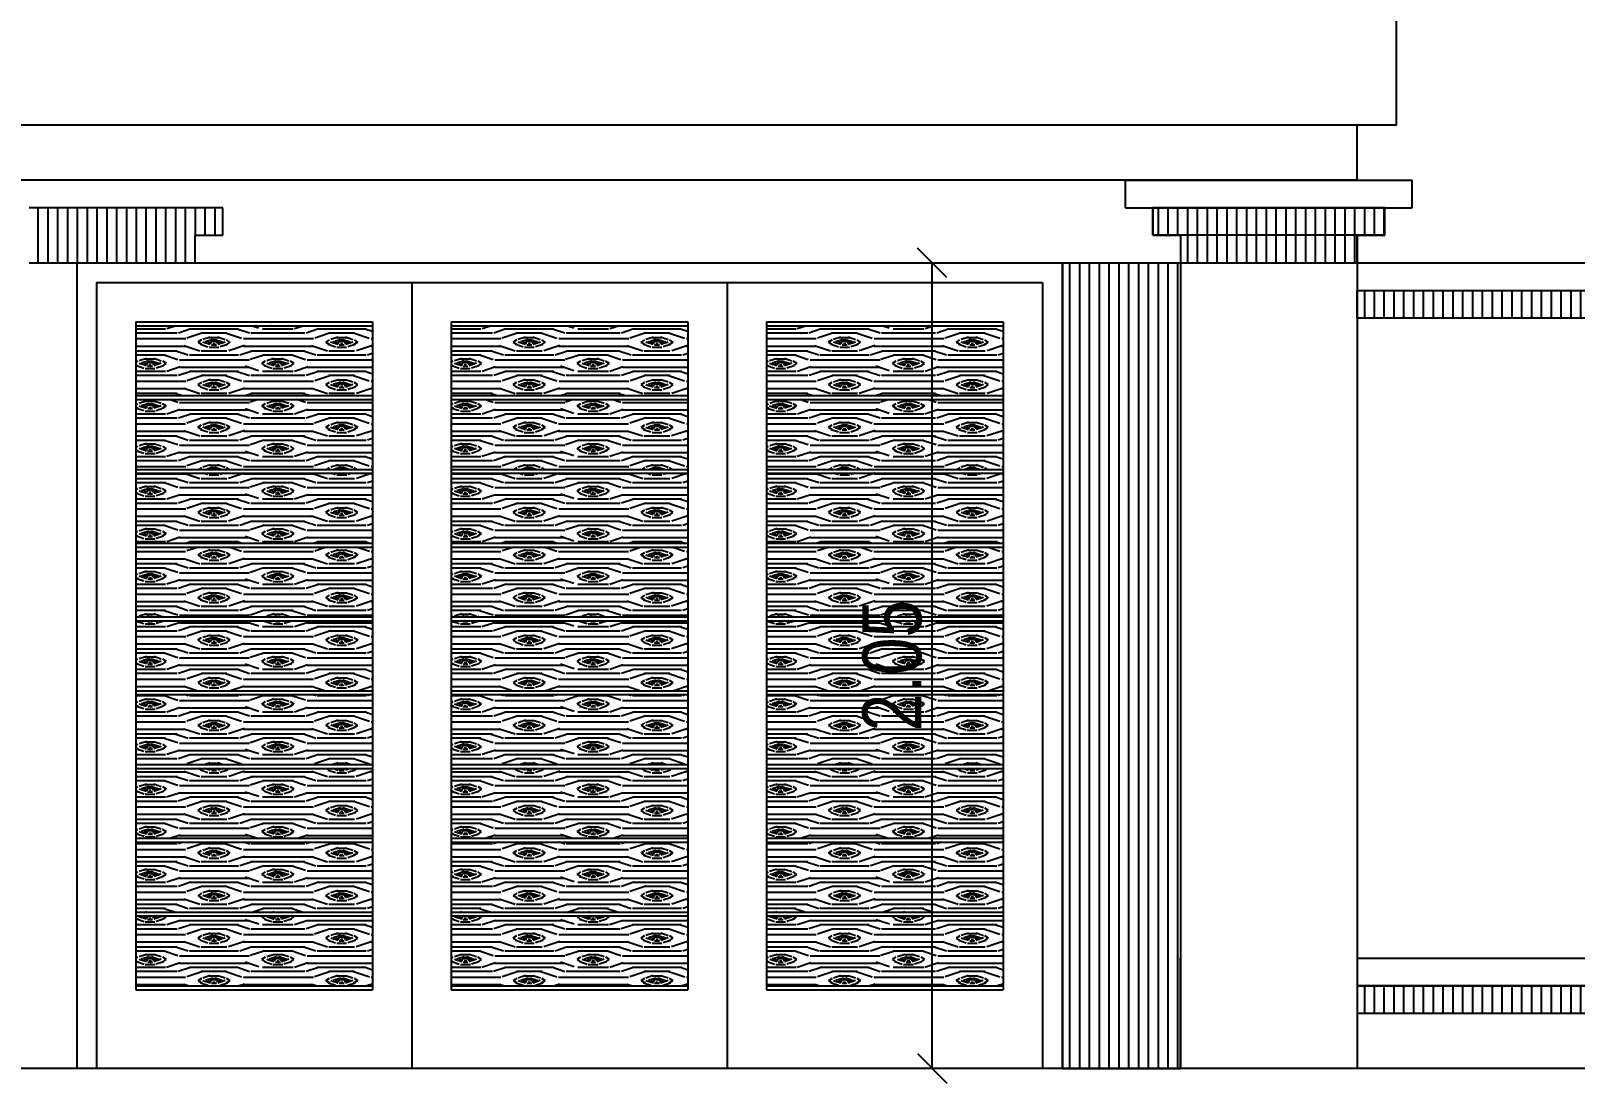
# Model space of a CAD drawing. Extents: x -14.8 to 35.6, y 44.5 to 81.2.
# Drawn here: x 1.831 to 5.76, y 44.942 to 47.62 of the extents above; entities that cross this region are included whole.
import ezdxf

# ---------------------------------------------------------------- set-up
doc = ezdxf.new("R2010")
doc.units = 0
doc.header["$MEASUREMENT"] = 0
doc.header["$PDMODE"] = 3
doc.layers.get('0').update_dxf_attribs({"linetype": 'CONTINUOUS'})
doc.layers.get('DEFPOINTS').update_dxf_attribs({"linetype": 'CONTINUOUS'})
for name, color, linetype in [('COTAS', 12, 'CONTINUOUS'), ('NUEVO', 1, 'CONTINUOUS'), ('RELLENO', 7, 'CONTINUOUS'), ('SOMBRA', 251, 'CONTINUOUS')]:
    doc.layers.add(name, color=color, linetype=linetype)
doc.styles.add('COTAS SECUNDARIAS', font='ARIALN.TTF', dxfattribs={"height": 0.15})
doc.dimstyles.new('COTA SECUNDARIAS', dxfattribs={"dimscale": 5, "dimtxt": 1, "dimasz": 0.015, "dimexe": 0, "dimexo": 0, "dimgap": 0.005, "dimtad": 1, "dimzin": 1, "dimdsep": 46, "dimtxsty": 'COTAS SECUNDARIAS', "dimblk": 'OBLIQUE', "dimcen": 0, "dimclrd": 11, "dimclre": 11, "dimclrt": 11, "dimaunit": 1, "dimadec": 1, "dimazin": 0, "dimtfac": 0.4, "dimtix": 1, "dimtmove": 1, "dimatfit": 3, "dimfxl": 1, "dimtolj": 1, "dimtzin": 0, "dimlwd": -1, "dimarcsym": 0})

# ---------------------------------------------------------------- blocks, each defined once
blk = doc.blocks.new('_Oblique')
at = {"color": 0, "linetype": 'ByBlock', "lineweight": -2}
blk.add_line((-0.5, -0.5), (0.5, 0.5), dxfattribs=at)
blk = doc.blocks.new('*D91')
at = {"layer": 'COTAS', "color": 11, "lineweight": -2, "transparency": 16777216}
for p, q in [((3.5027, 47.0295), (4.1247, 47.0295)), ((4.7061, 44.9795), (4.1247, 44.9795))]:
    blk.add_line(p, q, dxfattribs=at)
at = {"layer": 'COTAS', "color": 11, "transparency": 16777216}
blk.add_line((4.1247, 44.9795), (4.1247, 47.0295), dxfattribs=at)
at = {"layer": 'DEFPOINTS', "color": 0, "transparency": 16777216}
for p in [(3.5027, 47.0295), (4.1247, 47.0295), (4.7061, 44.9795)]:
    blk.add_point(p, dxfattribs=at)
at = {"layer": 'COTAS', "color": 11, "transparency": 16777216, "xscale": 0.075, "yscale": 0.075, "zscale": 0.075}
for p, rotation in [((4.1247, 47.0295), 90), ((4.1247, 44.9795), 270)]:
    blk.add_blockref('_Oblique', p, dxfattribs=dict(at, rotation=rotation))
at = {"layer": 'COTAS', "color": 11, "transparency": 16777216, "insert": (4.0231, 46.0045), "char_height": 0.15, "attachment_point": 5, "rotation": 90, "style": 'COTAS SECUNDARIAS'}
blk.add_mtext('\\A1;2.05', dxfattribs=at)

msp = doc.modelspace()

# ---------------------------------------------------------------- hatches: boundary and pattern name
at = {"layer": 'RELLENO'}
h = msp.add_hatch(dxfattribs=at)
h.set_pattern_fill('WOOD07', color=24, scale=0.05, style=0)
h.set_pattern_definition([(180, (5.07208, 15.127245), (-0.1625, 0.054165), [0.025, -0.3]), (180, (5.07208, 15.152245), (-0.1625, 0.054165), [0.025, -0.3]), (180, (4.98614, 15.13037), (-0.1625, 0.054165), [0.178125, -0.14688]), (180, (4.98614, 15.14912), (-0.1625, 0.054165), [0.178125, -0.14688]), (180, (5.06583, 15.133495), (-0.1625, 0.054165), [0.0125, -0.3125]), (180, (5.06583, 15.145995), (-0.1625, 0.054165), [0.0125, -0.3125]), (180, (5.06271, 15.13662), (-0.1625, 0.054165), [0.00625, -0.31875]), (180, (5.06271, 15.14287), (-0.1625, 0.054165), [0.00625, -0.31875]), (161.57, (5.09083, 15.146), (-1.094e-05, 0.1083349), [0.019765, -0.151525]), (161.57, (5.08458, 15.13974), (-1.094e-05, 0.1083349), [0.019765, -0.151525]), (161.57, (5.07208, 15.13974), (-1.094e-05, 0.1083349), [0.00988, -0.16141]), (161.57, (5.05646, 15.13662), (-1.094e-05, 0.1083349), [0.00988, -0.16141]), (161.57, (5.05333, 15.1335), (-1.094e-05, 0.1083349), [0.019765, -0.151525]), (161.57, (5.04708, 15.12724), (-1.094e-05, 0.1083349), [0.019765, -0.151525]), (198.43, (5.09083, 15.1335), (-0.1624937, 0.05418227), [0.019765, -0.151525]), (198.43, (5.08458, 15.13974), (-0.1624937, 0.05418227), [0.019765, -0.151525]), (198.43, (5.07208, 15.13974), (-0.1624937, 0.05418227), [0.00988, -0.16141]), (198.43, (5.05646, 15.14287), (-0.1624937, 0.05418227), [0.00988, -0.16141]), (198.43, (5.05333, 15.146), (-0.1624937, 0.05418227), [0.019765, -0.151525]), (198.43, (5.04708, 15.15224), (-0.1624937, 0.05418227), [0.019765, -0.151525]), (146.31, (5.100207, 15.139745), (0.16250087, -0.05416628), [0.011265, -0.379335]), (146.31, (5.028332, 15.133495), (0.16250087, -0.05416628), [0.011265, -0.379335]), (213.69, (5.100207, 15.139745), (-0.16250087, -0.05416628), [0.011265, -0.379335]), (213.69, (5.028332, 15.145995), (-0.16250087, -0.05416628), [0.011265, -0.379335]), (180, (4.95958, 15.16058), (5e-17, 0.108335), [0.125, -0.06094, 0.078125, -0.06094]), (180, (4.92989, 15.171), (5e-17, 0.108335), [0.065625, -0.060935, 0.1375, -0.060935]), (180, (4.92989, 15.21683), (5e-17, 0.108335), [0.065625, -0.060935, 0.1375, -0.060935]), (180, (4.95958, 15.22724), (5e-17, 0.108335), [0.125, -0.06094, 0.078125, -0.06094]), (161.57, (5.02052, 15.22724), (-3.466e-05, 0.1083428), [0.036235, -0.306345]), (161.57, (4.99083, 15.21683), (-1.094e-05, 0.1083349), [0.03294, -0.30964]), (161.57, (4.97052, 15.20328), (-1.094e-05, 0.1083349), [0.042825, -0.29976]), (161.57, (4.86427, 15.171), (-1.094e-05, 0.1083349), [0.042825, -0.29976]), (161.57, (4.83458, 15.16058), (-1.094e-05, 0.1083349), [0.03294, -0.30964]), (161.57, (4.80802, 15.14912), (-1.094e-05, 0.1083349), [0.036235, -0.306345]), (198.43, (5.02052, 15.16058), (-0.32499834, 2.965e-05), [0.036235, -0.306345]), (198.43, (4.99083, 15.171), (-0.32499834, 2.965e-05), [0.03294, -0.30964]), (198.43, (4.97052, 15.18453), (-0.32499834, 2.965e-05), [0.042825, -0.29976]), (198.43, (4.86427, 15.21683), (-0.32499834, 2.965e-05), [0.042825, -0.29976]), (198.43, (4.83458, 15.22724), (-0.32499834, 2.965e-05), [0.03294, -0.30964]), (198.43, (4.80802, 15.2387), (-0.32499834, 2.965e-05), [0.036235, -0.306345])])
h.paths.add_polyline_path([(2.7008, 46.6917), (2.7008, 46.8695), (2.0986, 46.8695), (2.0986, 46.6917)])
h.paths.add_polyline_path([(2.0986, 46.6817), (2.0986, 46.5039), (2.7008, 46.5039), (2.7008, 46.6817)])
h.paths.add_polyline_path([(2.7008, 46.3161), (2.7008, 46.4939), (2.0986, 46.4939), (2.0986, 46.3161)])
h.paths.add_polyline_path([(2.0986, 46.3061), (2.0986, 46.1284), (2.7008, 46.1284), (2.7008, 46.3061)])
h.paths.add_polyline_path([(2.7008, 45.9406), (2.7008, 46.1184), (2.0986, 46.1184), (2.0986, 45.9406)])
h.paths.add_polyline_path([(2.7008, 45.7528), (2.7008, 45.9306), (2.0986, 45.9306), (2.0986, 45.7528)])
h.paths.add_polyline_path([(2.0986, 45.7428), (2.0986, 45.565), (2.7008, 45.565), (2.7008, 45.7428)])
h.paths.add_polyline_path([(2.0986, 45.555), (2.0986, 45.3773), (2.7008, 45.3773), (2.7008, 45.555)])
h.paths.add_polyline_path([(2.0986, 45.3673), (2.0986, 45.1895), (2.7008, 45.1895), (2.7008, 45.3673)])
h = msp.add_hatch(dxfattribs=at)
h.set_pattern_fill('WOOD07', color=24, scale=0.05, style=0)
h.set_pattern_definition([(180, (5.874305, 15.127245), (-0.1625, 0.054165), [0.025, -0.3]), (180, (5.874305, 15.152245), (-0.1625, 0.054165), [0.025, -0.3]), (180, (5.788365, 15.13037), (-0.1625, 0.054165), [0.178125, -0.14688]), (180, (5.788365, 15.14912), (-0.1625, 0.054165), [0.178125, -0.14688]), (180, (5.868055, 15.133495), (-0.1625, 0.054165), [0.0125, -0.3125]), (180, (5.868055, 15.145995), (-0.1625, 0.054165), [0.0125, -0.3125]), (180, (5.86493, 15.13662), (-0.1625, 0.054165), [0.00625, -0.31875]), (180, (5.86493, 15.14287), (-0.1625, 0.054165), [0.00625, -0.31875]), (161.57, (5.89305, 15.146), (-1.094e-05, 0.1083349), [0.019765, -0.151525]), (161.57, (5.8868, 15.13974), (-1.094e-05, 0.1083349), [0.019765, -0.151525]), (161.57, (5.8743, 15.13974), (-1.094e-05, 0.1083349), [0.00988, -0.16141]), (161.57, (5.85868, 15.13662), (-1.094e-05, 0.1083349), [0.00988, -0.16141]), (161.57, (5.85555, 15.1335), (-1.094e-05, 0.1083349), [0.019765, -0.151525]), (161.57, (5.8493, 15.12724), (-1.094e-05, 0.1083349), [0.019765, -0.151525]), (198.43, (5.89305, 15.1335), (-0.1624937, 0.05418227), [0.019765, -0.151525]), (198.43, (5.8868, 15.13974), (-0.1624937, 0.05418227), [0.019765, -0.151525]), (198.43, (5.8743, 15.13974), (-0.1624937, 0.05418227), [0.00988, -0.16141]), (198.43, (5.85868, 15.14287), (-0.1624937, 0.05418227), [0.00988, -0.16141]), (198.43, (5.85555, 15.146), (-0.1624937, 0.05418227), [0.019765, -0.151525]), (198.43, (5.8493, 15.15224), (-0.1624937, 0.05418227), [0.019765, -0.151525]), (146.31, (5.90243, 15.139745), (0.16250087, -0.05416628), [0.011265, -0.379335]), (146.31, (5.830555, 15.133495), (0.16250087, -0.05416628), [0.011265, -0.379335]), (213.69, (5.90243, 15.139745), (-0.16250087, -0.05416628), [0.011265, -0.379335]), (213.69, (5.830555, 15.145995), (-0.16250087, -0.05416628), [0.011265, -0.379335]), (180, (5.7618, 15.16058), (5e-17, 0.108335), [0.125, -0.06094, 0.078125, -0.06094]), (180, (5.73211, 15.171), (5e-17, 0.108335), [0.065625, -0.060935, 0.1375, -0.060935]), (180, (5.73211, 15.21683), (5e-17, 0.108335), [0.065625, -0.060935, 0.1375, -0.060935]), (180, (5.7618, 15.22724), (5e-17, 0.108335), [0.125, -0.06094, 0.078125, -0.06094]), (161.57, (5.82274, 15.22724), (-3.466e-05, 0.1083428), [0.036235, -0.306345]), (161.57, (5.79305, 15.21683), (-1.094e-05, 0.1083349), [0.03294, -0.30964]), (161.57, (5.77274, 15.20328), (-1.094e-05, 0.1083349), [0.042825, -0.29976]), (161.57, (5.66649, 15.171), (-1.094e-05, 0.1083349), [0.042825, -0.29976]), (161.57, (5.6368, 15.16058), (-1.094e-05, 0.1083349), [0.03294, -0.30964]), (161.57, (5.61024, 15.14912), (-1.094e-05, 0.1083349), [0.036235, -0.306345]), (198.43, (5.82274, 15.16058), (-0.32499834, 2.965e-05), [0.036235, -0.306345]), (198.43, (5.79305, 15.171), (-0.32499834, 2.965e-05), [0.03294, -0.30964]), (198.43, (5.77274, 15.18453), (-0.32499834, 2.965e-05), [0.042825, -0.29976]), (198.43, (5.66649, 15.21683), (-0.32499834, 2.965e-05), [0.042825, -0.29976]), (198.43, (5.6368, 15.22724), (-0.32499834, 2.965e-05), [0.03294, -0.30964]), (198.43, (5.61024, 15.2387), (-0.32499834, 2.965e-05), [0.036235, -0.306345])])
h.paths.add_polyline_path([(3.503, 46.6917), (3.503, 46.8695), (2.9008, 46.8695), (2.9008, 46.6917)])
h.paths.add_polyline_path([(2.9008, 46.6817), (2.9008, 46.5039), (3.503, 46.5039), (3.503, 46.6817)])
h.paths.add_polyline_path([(3.503, 46.3161), (3.503, 46.4939), (2.9008, 46.4939), (2.9008, 46.3161)])
h.paths.add_polyline_path([(2.9008, 46.3061), (2.9008, 46.1284), (3.503, 46.1284), (3.503, 46.3061)])
h.paths.add_polyline_path([(3.503, 45.9406), (3.503, 46.1184), (2.9008, 46.1184), (2.9008, 45.9406)])
h.paths.add_polyline_path([(3.503, 45.7528), (3.503, 45.9306), (2.9008, 45.9306), (2.9008, 45.7528)])
h.paths.add_polyline_path([(2.9008, 45.7428), (2.9008, 45.565), (3.503, 45.565), (3.503, 45.7428)])
h.paths.add_polyline_path([(2.9008, 45.555), (2.9008, 45.3773), (3.503, 45.3773), (3.503, 45.555)])
h.paths.add_polyline_path([(2.9008, 45.3673), (2.9008, 45.1895), (3.503, 45.1895), (3.503, 45.3673)])
h = msp.add_hatch(dxfattribs=at)
h.set_pattern_fill('WOOD07', color=24, scale=0.05, style=0)
h.set_pattern_definition([(180, (6.676527, 15.127245), (-0.1625, 0.054165), [0.025, -0.3]), (180, (6.676527, 15.152245), (-0.1625, 0.054165), [0.025, -0.3]), (180, (6.590587, 15.13037), (-0.1625, 0.054165), [0.178125, -0.14688]), (180, (6.590587, 15.14912), (-0.1625, 0.054165), [0.178125, -0.14688]), (180, (6.670277, 15.133495), (-0.1625, 0.054165), [0.0125, -0.3125]), (180, (6.670277, 15.145995), (-0.1625, 0.054165), [0.0125, -0.3125]), (180, (6.66715, 15.13662), (-0.1625, 0.054165), [0.00625, -0.31875]), (180, (6.66715, 15.14287), (-0.1625, 0.054165), [0.00625, -0.31875]), (161.57, (6.69528, 15.146), (-1.094e-05, 0.1083349), [0.019765, -0.151525]), (161.57, (6.68903, 15.13974), (-1.094e-05, 0.1083349), [0.019765, -0.151525]), (161.57, (6.67653, 15.13974), (-1.094e-05, 0.1083349), [0.00988, -0.16141]), (161.57, (6.6609, 15.13662), (-1.094e-05, 0.1083349), [0.00988, -0.16141]), (161.57, (6.65778, 15.1335), (-1.094e-05, 0.1083349), [0.019765, -0.151525]), (161.57, (6.65153, 15.12724), (-1.094e-05, 0.1083349), [0.019765, -0.151525]), (198.43, (6.69528, 15.1335), (-0.1624937, 0.05418227), [0.019765, -0.151525]), (198.43, (6.68903, 15.13974), (-0.1624937, 0.05418227), [0.019765, -0.151525]), (198.43, (6.67653, 15.13974), (-0.1624937, 0.05418227), [0.00988, -0.16141]), (198.43, (6.6609, 15.14287), (-0.1624937, 0.05418227), [0.00988, -0.16141]), (198.43, (6.65778, 15.146), (-0.1624937, 0.05418227), [0.019765, -0.151525]), (198.43, (6.65153, 15.15224), (-0.1624937, 0.05418227), [0.019765, -0.151525]), (146.31, (6.70465, 15.139745), (0.16250087, -0.05416628), [0.011265, -0.379335]), (146.31, (6.632777, 15.133495), (0.16250087, -0.05416628), [0.011265, -0.379335]), (213.69, (6.70465, 15.139745), (-0.16250087, -0.05416628), [0.011265, -0.379335]), (213.69, (6.632777, 15.145995), (-0.16250087, -0.05416628), [0.011265, -0.379335]), (180, (6.56403, 15.16058), (5e-17, 0.108335), [0.125, -0.06094, 0.078125, -0.06094]), (180, (6.53434, 15.171), (5e-17, 0.108335), [0.065625, -0.060935, 0.1375, -0.060935]), (180, (6.53434, 15.21683), (5e-17, 0.108335), [0.065625, -0.060935, 0.1375, -0.060935]), (180, (6.56403, 15.22724), (5e-17, 0.108335), [0.125, -0.06094, 0.078125, -0.06094]), (161.57, (6.62497, 15.22724), (-3.466e-05, 0.1083428), [0.036235, -0.306345]), (161.57, (6.59528, 15.21683), (-1.094e-05, 0.1083349), [0.03294, -0.30964]), (161.57, (6.57496, 15.20328), (-1.094e-05, 0.1083349), [0.042825, -0.29976]), (161.57, (6.46872, 15.171), (-1.094e-05, 0.1083349), [0.042825, -0.29976]), (161.57, (6.43903, 15.16058), (-1.094e-05, 0.1083349), [0.03294, -0.30964]), (161.57, (6.41246, 15.14912), (-1.094e-05, 0.1083349), [0.036235, -0.306345]), (198.43, (6.62497, 15.16058), (-0.32499834, 2.965e-05), [0.036235, -0.306345]), (198.43, (6.59528, 15.171), (-0.32499834, 2.965e-05), [0.03294, -0.30964]), (198.43, (6.57497, 15.18453), (-0.32499834, 2.965e-05), [0.042825, -0.29976]), (198.43, (6.46872, 15.21683), (-0.32499834, 2.965e-05), [0.042825, -0.29976]), (198.43, (6.43903, 15.22724), (-0.32499834, 2.965e-05), [0.03294, -0.30964]), (198.43, (6.41246, 15.2387), (-0.32499834, 2.965e-05), [0.036235, -0.306345])])
h.paths.add_polyline_path([(4.3052, 46.6917), (4.3052, 46.8695), (3.703, 46.8695), (3.703, 46.6917)])
h.paths.add_polyline_path([(3.703, 46.6817), (3.703, 46.5039), (4.3052, 46.5039), (4.3052, 46.6817)])
h.paths.add_polyline_path([(4.3052, 46.3161), (4.3052, 46.4939), (3.703, 46.4939), (3.703, 46.3161)])
h.paths.add_polyline_path([(3.703, 46.3061), (3.703, 46.1284), (4.3052, 46.1284), (4.3052, 46.3061)])
h.paths.add_polyline_path([(4.3052, 45.9406), (4.3052, 46.1184), (3.703, 46.1184), (3.703, 45.9406)])
h.paths.add_polyline_path([(4.3052, 45.7528), (4.3052, 45.9306), (3.703, 45.9306), (3.703, 45.7528)])
h.paths.add_polyline_path([(3.703, 45.7428), (3.703, 45.565), (4.3052, 45.565), (4.3052, 45.7428)])
h.paths.add_polyline_path([(3.703, 45.555), (3.703, 45.3773), (4.3052, 45.3773), (4.3052, 45.555)])
h.paths.add_polyline_path([(3.703, 45.3673), (3.703, 45.1895), (4.3052, 45.1895), (4.3052, 45.3673)])
at = {"layer": 'SOMBRA'}
h = msp.add_hatch(dxfattribs=at)
h.set_pattern_fill('ANSI31', color=256, scale=0.2, angle=45, style=0)
h.set_pattern_definition([(90, (0, 15.127245), (-0.025, 3e-18), [])])
h.paths.add_polyline_path([(-9.2206, 47.2063), (-8.2006, 47.2063), (-8.2006, 47.1363), (-6.6906, 47.1363), (-6.6906, 47.0795), (-6.7906, 47.0795), (-6.7906, 45.9795), (-6.6906, 45.9795), (-6.6906, 45.2599), (-6.6206, 45.2599), (-6.6206, 47.2063), (-4.9606, 47.2063), (-4.9606, 47.1363), (-3.4506, 47.1363), (-3.4506, 47.0795), (-3.5506, 47.0795), (-3.5506, 45.9795), (-3.4506, 45.9795), (-3.4506, 45.2599), (-3.3806, 45.2599), (-3.3806, 47.2063), (-2.8606, 47.2063), (-2.8606, 45.2599), (-2.3606, 45.2599), (-2.3606, 47.2795), (1.7994, 47.2795), (1.7994, 47.3795), (-2.3606, 47.3795), (-2.4606, 47.3795), (-2.4606, 47.7063), (-3.3806, 47.7063), (-4.9606, 47.7063), (-6.6206, 47.7063), (-8.2006, 47.7063), (-9.2206, 47.7063), (-9.2206, 47.2399), (-10.0037, 47.2399), (-10.0037, 47.1699), (-9.9707, 47.1699), (-9.9707, 47.0999), (-10.321, 47.0999), (-12.143, 45.2599), (-12.073, 45.2599), (-12.073, 45.1899), (-12.143, 45.1899), (-12.143, 44.9795), (-9.2206, 44.9795)])
h.paths.add_polyline_path([(-12.2929, 47.1699), (-12.849, 47.1699), (-12.849, 47.0999), (-12.7959, 47.0999), (-12.7959, 47.0299), (-12.3459, 47.0299), (-12.3459, 47.0999), (-12.2929, 47.0999)])
h.paths.add_polyline_path([(-2.3606, 45.1899), (-8.9706, 45.1899), (-8.9706, 45.1199), (-2.4106, 45.1199), (-2.4106, 44.9795), (-2.3606, 44.9795)])
h.paths.add_polyline_path([(0.9694, 47.0295), (-1.5373, 47.0295), (-1.5373, 46.9295), (0.8694, 46.9295), (0.8694, 44.9795), (0.9694, 44.9795)])
h.paths.add_polyline_path([(2.2494, 47.0999), (2.3194, 47.0999), (2.3194, 47.1699), (1.8268, 47.1699), (1.8268, 47.0295), (2.2494, 47.0295)])
h.paths.add_polyline_path([(4.7561, 47.0295), (4.4561, 47.0295), (4.4561, 44.9795), (4.7561, 44.9795), (4.7561, 45.2599)])
h.paths.add_polyline_path([(5.2761, 47.1699), (4.6861, 47.1699), (4.6861, 47.0999), (4.7561, 47.0999), (4.7561, 47.0295), (5.2061, 47.0295), (5.2061, 47.0999), (5.2761, 47.0999)])
h.paths.add_polyline_path([(7.7127, 47.0295), (7.4827, 47.0295), (7.4827, 46.9595), (5.2061, 46.9595), (5.2061, 46.8895), (7.4127, 46.8895), (7.4127, 45.2599), (7.6827, 45.2599), (7.6827, 45.1899), (5.2061, 45.1899), (5.2061, 45.1199), (7.6127, 45.1199), (7.6127, 44.9795), (7.7127, 44.9795), (7.7127, 45.2599)])
h.paths.add_polyline_path([(8.2327, 47.1699), (7.6427, 47.1699), (7.6427, 47.0999), (7.7127, 47.0999), (7.7127, 47.0295), (8.1627, 47.0295), (8.1627, 47.0999), (8.2327, 47.0999)])
h.paths.add_polyline_path([(10.6694, 47.0295), (10.4394, 47.0295), (10.4394, 46.9595), (8.1627, 46.9595), (8.1627, 46.8895), (10.3694, 46.8895), (10.3694, 45.2599), (10.6394, 45.2599), (10.6394, 45.1899), (8.1627, 45.1899), (8.1627, 45.1199), (10.5694, 45.1199), (10.5694, 44.9795), (10.6694, 44.9795), (10.6694, 45.2599)])
h.paths.add_polyline_path([(11.1194, 47.0999), (11.1894, 47.0999), (11.1894, 47.1699), (10.5994, 47.1699), (10.5994, 47.0999), (10.6694, 47.0999), (10.6694, 47.0295), (11.1194, 47.0295)])

# ---------------------------------------------------------------- linework, layer by layer
for p, q in [((5.3061, 47.3795), (5.3061, 47.6929)), ((5.3061, 47.3795), (-2.4606, 47.3795)), ((5.2061, 47.2399), (-2.3606, 47.2399)), ((11.6301, 44.9795), (-12.9166, 44.9795))]:
    msp.add_line(p, q)
at = {"layer": 'NUEVO'}
for p, q in [((4.6161, 47.2399), (5.3461, 47.2399)), ((4.6161, 47.1699), (4.6161, 47.2399)), ((5.3461, 47.1699), (5.3461, 47.2399)), ((4.6161, 47.1699), (5.3461, 47.1699)), ((4.6861, 47.0999), (4.6861, 47.1699)), ((5.2761, 47.0999), (5.2761, 47.1699)), ((5.2761, 47.0999), (4.6861, 47.0999)), ((4.7561, 47.0999), (4.7561, 44.9795)), ((5.2061, 47.0999), (5.2061, 44.9795)), ((1.9486, 47.0295), (1.9486, 44.9795)), ((1.9486, 47.0295), (4.4552, 47.0295)), ((4.4552, 47.0295), (4.4552, 44.9795)), ((5.2061, 47.0295), (7.7127, 47.0295)), ((1.9986, 46.9795), (4.4052, 46.9795)), ((1.9986, 46.9795), (1.9986, 44.9795)), ((2.8008, 46.9795), (2.8008, 44.9795)), ((2.8008, 46.9795), (2.8008, 44.9795)), ((3.603, 46.9795), (3.603, 44.9795)), ((3.603, 46.9795), (3.603, 44.9795)), ((4.4052, 46.9795), (4.4052, 44.9795)), ((5.2061, 46.9595), (7.7127, 46.9595)), ((2.0986, 46.8795), (2.7008, 46.8795)), ((2.0986, 46.8795), (2.0986, 45.1795)), ((2.7008, 46.8795), (2.7008, 45.1795)), ((2.9008, 46.8795), (3.503, 46.8795)), ((2.9008, 46.8795), (2.9008, 45.1795)), ((3.503, 46.8795), (3.503, 45.1795)), ((3.703, 46.8795), (4.3052, 46.8795)), ((3.703, 46.8795), (3.703, 45.1795)), ((4.3052, 46.8795), (4.3052, 45.1795)), ((2.0986, 46.8695), (2.7008, 46.8695)), ((2.9008, 46.8695), (3.503, 46.8695)), ((3.703, 46.8695), (4.3052, 46.8695)), ((2.0986, 46.6917), (2.7008, 46.6917)), ((2.0986, 46.6817), (2.7008, 46.6817)), ((2.9008, 46.6917), (3.503, 46.6917)), ((2.9008, 46.6817), (3.503, 46.6817)), ((3.703, 46.6917), (4.3052, 46.6917)), ((3.703, 46.6817), (4.3052, 46.6817)), ((2.0986, 46.5039), (2.7008, 46.5039)), ((2.0986, 46.4939), (2.7008, 46.4939)), ((2.9008, 46.5039), (3.503, 46.5039)), ((2.9008, 46.4939), (3.503, 46.4939)), ((3.703, 46.5039), (4.3052, 46.5039)), ((3.703, 46.4939), (4.3052, 46.4939)), ((2.0986, 46.3161), (2.7008, 46.3161)), ((2.0986, 46.3061), (2.7008, 46.3061)), ((2.9008, 46.3161), (3.503, 46.3161)), ((2.9008, 46.3061), (3.503, 46.3061)), ((3.703, 46.3161), (4.3052, 46.3161)), ((3.703, 46.3061), (4.3052, 46.3061)), ((2.0986, 46.1284), (2.7008, 46.1284)), ((2.9008, 46.1284), (3.503, 46.1284)), ((3.703, 46.1284), (4.3052, 46.1284)), ((2.0986, 46.1184), (2.7008, 46.1184)), ((2.9008, 46.1184), (3.503, 46.1184)), ((3.703, 46.1184), (4.3052, 46.1184)), ((2.0986, 45.9406), (2.7008, 45.9406)), ((2.9008, 45.9406), (3.503, 45.9406)), ((3.703, 45.9406), (4.3052, 45.9406)), ((2.0986, 45.9306), (2.7008, 45.9306)), ((2.9008, 45.9306), (3.503, 45.9306)), ((3.703, 45.9306), (4.3052, 45.9306)), ((2.0986, 45.7528), (2.7008, 45.7528)), ((2.0986, 45.7428), (2.7008, 45.7428)), ((2.9008, 45.7528), (3.503, 45.7528)), ((2.9008, 45.7428), (3.503, 45.7428)), ((3.703, 45.7528), (4.3052, 45.7528)), ((3.703, 45.7428), (4.3052, 45.7428)), ((2.0986, 45.565), (2.7008, 45.565)), ((2.0986, 45.555), (2.7008, 45.555)), ((2.9008, 45.565), (3.503, 45.565)), ((2.9008, 45.555), (3.503, 45.555)), ((3.703, 45.565), (4.3052, 45.565)), ((3.703, 45.555), (4.3052, 45.555)), ((2.0986, 45.3773), (2.7008, 45.3773)), ((2.0986, 45.3673), (2.7008, 45.3673)), ((2.9008, 45.3773), (3.503, 45.3773)), ((2.9008, 45.3673), (3.503, 45.3673)), ((3.703, 45.3773), (4.3052, 45.3773)), ((3.703, 45.3673), (4.3052, 45.3673)), ((5.2061, 45.2599), (7.7127, 45.2599)), ((2.0986, 45.1895), (2.7008, 45.1895)), ((2.9008, 45.1895), (3.503, 45.1895)), ((3.703, 45.1895), (4.3052, 45.1895)), ((5.2061, 45.1899), (7.7127, 45.1899)), ((2.0986, 45.1795), (2.7008, 45.1795)), ((2.9008, 45.1795), (3.503, 45.1795)), ((3.703, 45.1795), (4.3052, 45.1795))]:
    msp.add_line(p, q, dxfattribs=at)
at = {"layer": 'RELLENO'}
msp.add_line((5.2061, 47.2399), (5.2061, 47.3795), dxfattribs=at)
at = {"layer": 'SOMBRA'}
for p, q in [((2.3194, 47.1699), (1.8268, 47.1699)), ((2.3194, 47.0999), (2.3194, 47.1699)), ((4.6861, 47.1699), (4.6861, 47.0999)), ((5.2761, 47.1699), (4.6861, 47.1699)), ((5.2761, 47.0999), (5.2761, 47.1699)), ((2.2494, 47.0999), (2.3194, 47.0999)), ((2.2494, 47.0295), (2.2494, 47.0999)), ((4.6861, 47.0999), (4.7561, 47.0999)), ((4.7561, 47.0999), (4.7561, 47.0295)), ((5.2061, 47.0295), (5.2061, 47.0999)), ((5.2061, 47.0999), (5.2761, 47.0999)), ((1.8268, 47.0295), (2.2494, 47.0295)), ((4.4561, 47.0295), (4.4561, 44.9795)), ((4.4561, 47.0295), (4.7561, 47.0295)), ((4.7561, 47.0295), (4.7561, 45.2599)), ((4.7561, 47.0295), (5.2061, 47.0295)), ((5.2061, 46.8895), (5.2061, 46.9595)), ((5.2061, 46.9595), (7.4827, 46.9595)), ((5.2061, 46.8895), (7.4127, 46.8895)), ((4.7561, 44.9795), (4.7561, 45.2599)), ((7.6827, 45.1899), (5.2061, 45.1899)), ((5.2061, 45.1899), (5.2061, 45.1199)), ((5.2061, 45.1199), (7.6127, 45.1199)), ((4.4561, 44.9795), (4.7561, 44.9795))]:
    msp.add_line(p, q, dxfattribs=at)

# ---------------------------------------------------------------- dimensions: what is measured, and where the dimension line sits
at = {"layer": 'COTAS'}
dim = msp.add_linear_dim(base=(4.1247, 47.0295), p1=(4.7061, 44.9795), p2=(3.5027, 47.0295), angle=90, dimstyle='COTA SECUNDARIAS', dxfattribs=at)
dim.commit()
dim.dimension.update_dxf_attribs({"geometry": '*D91', "text_midpoint": (4.0231, 46.0045)})

doc.saveas('drawing.dxf')
